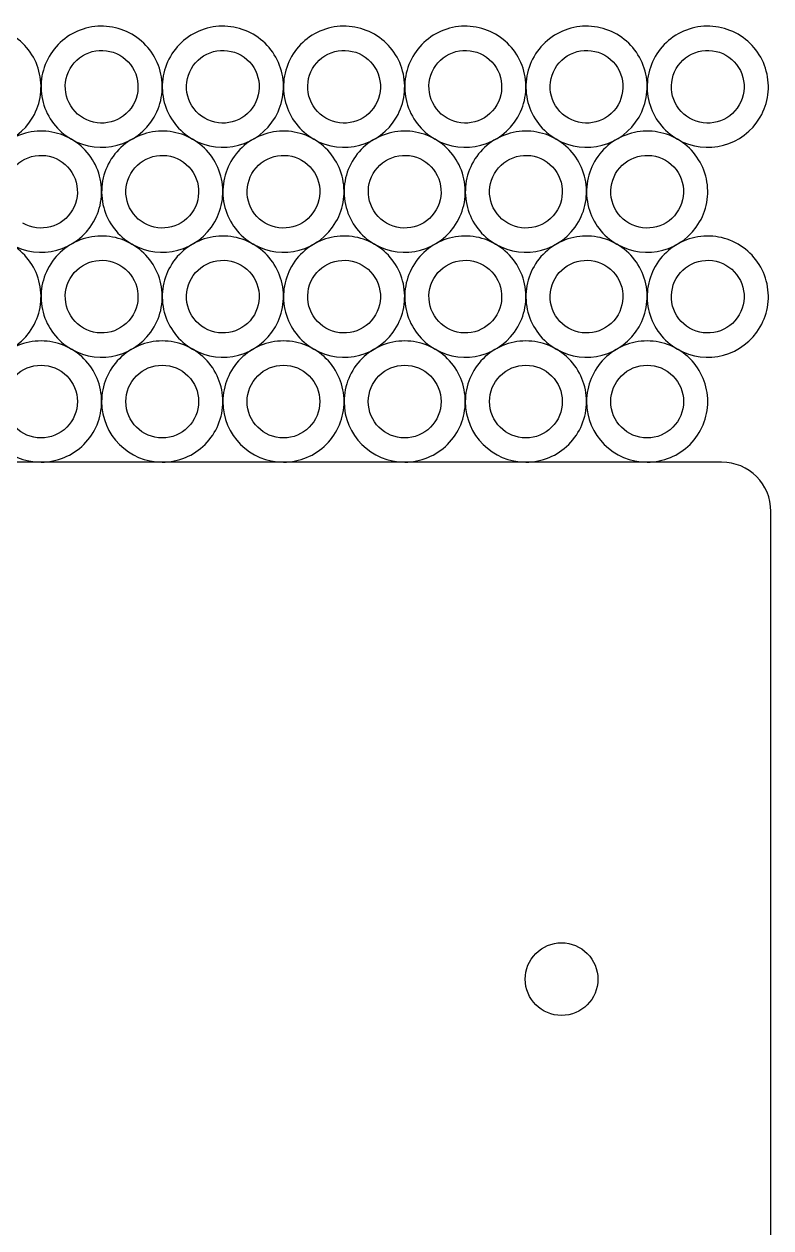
# Model space of a CAD drawing. Extents: x 0.7 to 99.3, y 0 to 99.4.
# Drawn here: x 68.47 to 99.28, y 49.68 to 99.36 of the extents above; entities that cross this region are included whole.
import ezdxf

# ---------------------------------------------------------------- set-up
doc = ezdxf.new("R2010")
doc.units = 0
doc.layers.get('0').update_dxf_attribs({"linetype": 'CONTINUOUS'})

msp = doc.modelspace()

# ---------------------------------------------------------------- linework, layer by layer
at = {"color": 7}
for p, q in [((69.505432, 98.020433), (69.505432, 98.020433)), ((74.505535, 98.020433), (74.505535, 98.020433)), ((79.505638, 98.020433), (79.505638, 98.020433)), ((84.505741, 98.020433), (84.505741, 98.020433)), ((89.505844, 98.020433), (89.505844, 98.020433)), ((94.505947, 98.020433), (94.505947, 98.020433)), ((70.371375, 97.52048), (70.371375, 97.52048)), ((75.371477, 97.52048), (75.371477, 97.52048)), ((80.37158, 97.52048), (80.37158, 97.52048)), ((85.371683, 97.52048), (85.371683, 97.52048)), ((90.371786, 97.52048), (90.371786, 97.52048)), ((95.371889, 97.52048), (95.371889, 97.52048)), ((72.005469, 93.690227), (72.005469, 93.690227)), ((77.005572, 93.690227), (77.005572, 93.690227)), ((82.005675, 93.690227), (82.005675, 93.690227)), ((87.005778, 93.690227), (87.005778, 93.690227)), ((92.005881, 93.690227), (92.005881, 93.690227)), ((72.871412, 93.190274), (72.871412, 93.190274)), ((77.871515, 93.190274), (77.871515, 93.190274)), ((82.871618, 93.190274), (82.871618, 93.190274)), ((87.871721, 93.190274), (87.871721, 93.190274)), ((92.871823, 93.190274), (92.871823, 93.190274)), ((69.505432, 89.360035), (69.505432, 89.360035)), ((74.505535, 89.360035), (74.505535, 89.360035)), ((79.505638, 89.360035), (79.505638, 89.360035)), ((84.505741, 89.360035), (84.505741, 89.360035)), ((89.505844, 89.360035), (89.505844, 89.360035)), ((94.505947, 89.360035), (94.505947, 89.360035)), ((70.371375, 88.860082), (70.371375, 88.860082)), ((75.371477, 88.860082), (75.371477, 88.860082)), ((80.37158, 88.860082), (80.37158, 88.860082)), ((85.371683, 88.860082), (85.371683, 88.860082)), ((90.371786, 88.860082), (90.371786, 88.860082)), ((95.371889, 88.860082), (95.371889, 88.860082)), ((69.17031, 86.280087), (69.17031, 86.280087)), ((74.170413, 86.280087), (74.170413, 86.280087)), ((79.170516, 86.280087), (79.170516, 86.280087)), ((84.170619, 86.280087), (84.170619, 86.280087)), ((89.170722, 86.280087), (89.170722, 86.280087)), ((94.170825, 86.280087), (94.170825, 86.280087)), ((69.17031, 85.280182), (69.17031, 85.280182)), ((74.170413, 85.280182), (74.170413, 85.280182)), ((79.170516, 85.280182), (79.170516, 85.280182)), ((84.170619, 85.280182), (84.170619, 85.280182)), ((89.170722, 85.280182), (89.170722, 85.280182)), ((94.170825, 85.280182), (94.170825, 85.280182)), ((97.244112, 81.280012), (2.755887, 81.280012)), ((99.275889, 2.031788), (99.275889, 79.247674)), ((90.640002, 61.443966), (90.640002, 61.443966))]:
    msp.add_line(p, q, dxfattribs=at)
for points in [[(72.920925, 98.935611), (72.346662, 99.267258), (71.664159, 99.357155), (71.023605, 99.185519)], [(77.921028, 98.935611), (77.346765, 99.267258), (76.664262, 99.357155), (76.023708, 99.185519)], [(82.921131, 98.935611), (82.346868, 99.267258), (81.664365, 99.357155), (81.023811, 99.185519)], [(87.921234, 98.935611), (87.34697, 99.267258), (86.664468, 99.357155), (86.023914, 99.185519)], [(92.921336, 98.935611), (92.347073, 99.267258), (91.664571, 99.357155), (91.024017, 99.185519)], [(97.921439, 98.935611), (97.347176, 99.267258), (96.664673, 99.357155), (96.02412, 99.185519)], [(69.085501, 97.417448), (68.913961, 98.057928), (68.495012, 98.604029), (67.920822, 98.935611)], [(71.023605, 99.185519), (70.383051, 99.013883), (69.836935, 98.594779), (69.505432, 98.020433)], [(74.085604, 97.417448), (73.914064, 98.057928), (73.495115, 98.604029), (72.920925, 98.935611)], [(76.023708, 99.185519), (75.383154, 99.013883), (74.837038, 98.594779), (74.505535, 98.020433)], [(79.085707, 97.417448), (78.914166, 98.057928), (78.495218, 98.604029), (77.921028, 98.935611)], [(81.023811, 99.185519), (80.383257, 99.013883), (79.837141, 98.594779), (79.505638, 98.020433)], [(84.085809, 97.417448), (83.914269, 98.057928), (83.495321, 98.604029), (82.921131, 98.935611)], [(86.023914, 99.185519), (85.38336, 99.013883), (84.837244, 98.594779), (84.505741, 98.020433)], [(89.085912, 97.417448), (88.914372, 98.057928), (88.495424, 98.604029), (87.921234, 98.935611)], [(91.024017, 99.185519), (90.383463, 99.013883), (89.837347, 98.594779), (89.505844, 98.020433)], [(94.086015, 97.417448), (93.914475, 98.057928), (93.495526, 98.604029), (92.921336, 98.935611)], [(96.02412, 99.185519), (95.383566, 99.013883), (94.837449, 98.594779), (94.505947, 98.020433)], [(99.086118, 97.417448), (98.914578, 98.057928), (98.495629, 98.604029), (97.921439, 98.935611)], [(69.505432, 98.020433), (69.17396, 97.446179), (69.08419, 96.763767), (69.255872, 96.123325)], [(70.371375, 97.52048), (70.570264, 97.865183), (70.897982, 98.116722), (71.282388, 98.219723)], [(71.282388, 98.219723), (71.666794, 98.322724), (72.076376, 98.268745), (72.420971, 98.069668)], [(72.420971, 98.069668), (72.765518, 97.8707), (73.016902, 97.542996), (73.119808, 97.158664)], [(74.505535, 98.020433), (74.174063, 97.446179), (74.084293, 96.763767), (74.255975, 96.123325)], [(75.371477, 97.52048), (75.570367, 97.865183), (75.898085, 98.116722), (76.282491, 98.219723)], [(76.282491, 98.219723), (76.666897, 98.322724), (77.076479, 98.268745), (77.421074, 98.069668)], [(77.421074, 98.069668), (77.765621, 97.8707), (78.017005, 97.542996), (78.11991, 97.158664)], [(79.505638, 98.020433), (79.174166, 97.446179), (79.084396, 96.763767), (79.256078, 96.123325)], [(80.37158, 97.52048), (80.57047, 97.865183), (80.898188, 98.116722), (81.282594, 98.219723)], [(81.282594, 98.219723), (81.667, 98.322724), (82.076582, 98.268745), (82.421177, 98.069668)], [(82.421177, 98.069668), (82.765724, 97.8707), (83.017107, 97.542996), (83.120013, 97.158664)], [(84.505741, 98.020433), (84.174269, 97.446179), (84.084499, 96.763767), (84.256181, 96.123325)], [(85.371683, 97.52048), (85.570572, 97.865183), (85.898291, 98.116722), (86.282697, 98.219723)], [(86.282697, 98.219723), (86.667103, 98.322724), (87.076685, 98.268745), (87.42128, 98.069668)], [(87.42128, 98.069668), (87.765827, 97.8707), (88.01721, 97.542996), (88.120116, 97.158664)], [(89.505844, 98.020433), (89.174372, 97.446179), (89.084602, 96.763767), (89.256284, 96.123325)], [(90.371786, 97.52048), (90.570675, 97.865183), (90.898394, 98.116722), (91.2828, 98.219723)], [(91.2828, 98.219723), (91.667206, 98.322724), (92.076788, 98.268745), (92.421383, 98.069668)], [(92.421383, 98.069668), (92.76593, 97.8707), (93.017313, 97.542996), (93.120219, 97.158664)], [(94.505947, 98.020433), (94.174474, 97.446179), (94.084705, 96.763767), (94.256387, 96.123325)], [(95.371889, 97.52048), (95.570778, 97.865183), (95.898497, 98.116722), (96.282903, 98.219723)], [(96.282903, 98.219723), (96.667309, 98.322724), (97.076891, 98.268745), (97.421486, 98.069668)], [(97.421486, 98.069668), (97.766033, 97.8707), (98.017416, 97.542996), (98.120322, 97.158664)], [(68.835521, 95.520395), (69.16712, 96.094575), (69.257041, 96.776967), (69.085501, 97.417448)], [(70.221667, 96.382109), (70.11862, 96.766404), (70.172472, 97.175895), (70.371375, 97.52048)], [(73.835624, 95.520395), (74.167223, 96.094575), (74.257144, 96.776967), (74.085604, 97.417448)], [(75.22177, 96.382109), (75.118723, 96.766404), (75.172575, 97.175895), (75.371477, 97.52048)], [(78.835727, 95.520395), (79.167326, 96.094575), (79.257247, 96.776967), (79.085707, 97.417448)], [(80.221873, 96.382109), (80.118826, 96.766404), (80.172678, 97.175895), (80.37158, 97.52048)], [(83.83583, 95.520395), (84.167429, 96.094575), (84.25735, 96.776967), (84.085809, 97.417448)], [(85.221976, 96.382109), (85.118929, 96.766404), (85.172781, 97.175895), (85.371683, 97.52048)], [(88.835933, 95.520395), (89.167532, 96.094575), (89.257453, 96.776967), (89.085912, 97.417448)], [(90.222079, 96.382109), (90.119032, 96.766404), (90.172884, 97.175895), (90.371786, 97.52048)], [(93.836036, 95.520395), (94.167635, 96.094575), (94.257555, 96.776967), (94.086015, 97.417448)], [(95.222182, 96.382109), (95.119135, 96.766404), (95.172987, 97.175895), (95.371889, 97.52048)], [(98.836139, 95.520395), (99.167738, 96.094575), (99.257658, 96.776967), (99.086118, 97.417448)], [(73.119808, 97.158664), (73.222714, 96.774331), (73.168711, 96.36486), (72.969682, 96.020348)], [(78.11991, 97.158664), (78.222816, 96.774331), (78.168814, 96.36486), (77.969785, 96.020348)], [(83.120013, 97.158664), (83.222919, 96.774331), (83.168917, 96.36486), (82.969887, 96.020348)], [(88.120116, 97.158664), (88.223022, 96.774331), (88.169019, 96.36486), (87.96999, 96.020348)], [(93.120219, 97.158664), (93.223125, 96.774331), (93.169122, 96.36486), (92.970093, 96.020348)], [(98.120322, 97.158664), (98.223228, 96.774331), (98.169225, 96.36486), (97.970196, 96.020348)], [(70.920839, 95.471362), (70.576218, 95.670204), (70.324715, 95.997815), (70.221667, 96.382109)], [(75.920941, 95.471362), (75.576321, 95.670204), (75.324818, 95.997815), (75.22177, 96.382109)], [(80.921044, 95.471362), (80.576424, 95.670204), (80.32492, 95.997815), (80.221873, 96.382109)], [(85.921147, 95.471362), (85.576527, 95.670204), (85.325023, 95.997815), (85.221976, 96.382109)], [(90.92125, 95.471362), (90.57663, 95.670204), (90.325126, 95.997815), (90.222079, 96.382109)], [(95.921353, 95.471362), (95.576733, 95.670204), (95.325229, 95.997815), (95.222182, 96.382109)], [(69.255872, 96.123325), (69.427554, 95.482883), (69.846624, 94.936874), (70.420888, 94.605419)], [(72.969682, 96.020348), (72.555455, 95.303045), (71.63822, 95.057273), (70.920839, 95.471362)], [(74.255975, 96.123325), (74.427657, 95.482883), (74.846727, 94.936874), (75.42099, 94.605419)], [(77.969785, 96.020348), (77.555558, 95.303045), (76.638323, 95.057273), (75.920941, 95.471362)], [(79.256078, 96.123325), (79.42776, 95.482883), (79.84683, 94.936874), (80.421093, 94.605419)], [(82.969887, 96.020348), (82.555661, 95.303045), (81.638426, 95.057273), (80.921044, 95.471362)], [(84.256181, 96.123325), (84.427863, 95.482883), (84.846933, 94.936874), (85.421196, 94.605419)], [(87.96999, 96.020348), (87.555764, 95.303045), (86.638529, 95.057273), (85.921147, 95.471362)], [(89.256284, 96.123325), (89.427966, 95.482883), (89.847036, 94.936874), (90.421299, 94.605419)], [(92.970093, 96.020348), (92.555867, 95.303045), (91.638632, 95.057273), (90.92125, 95.471362)], [(94.256387, 96.123325), (94.428069, 95.482883), (94.847139, 94.936874), (95.421402, 94.605419)], [(97.970196, 96.020348), (97.55597, 95.303045), (96.638735, 95.057273), (95.921353, 95.471362)], [(65.420785, 94.605419), (66.61642, 93.915271), (68.145144, 94.324892), (68.835521, 95.520395)], [(70.420888, 94.605419), (71.616523, 93.915271), (73.145247, 94.324892), (73.835624, 95.520395)], [(75.42099, 94.605419), (76.616626, 93.915271), (78.14535, 94.324892), (78.835727, 95.520395)], [(80.421093, 94.605419), (81.616729, 93.915271), (83.145453, 94.324892), (83.83583, 95.520395)], [(85.421196, 94.605419), (86.616832, 93.915271), (88.145556, 94.324892), (88.835933, 95.520395)], [(90.421299, 94.605419), (91.616935, 93.915271), (93.145659, 94.324892), (93.836036, 95.520395)], [(95.421402, 94.605419), (96.617038, 93.915271), (98.145762, 94.324892), (98.836139, 95.520395)], [(70.420859, 94.605405), (69.846596, 94.937052), (69.164093, 95.026949), (68.52354, 94.855313)], [(75.420962, 94.605405), (74.846699, 94.937052), (74.164196, 95.026949), (73.523642, 94.855313)], [(80.421065, 94.605405), (79.846802, 94.937052), (79.164299, 95.026949), (78.523745, 94.855313)], [(85.421168, 94.605405), (84.846905, 94.937052), (84.164402, 95.026949), (83.523848, 94.855313)], [(90.421271, 94.605405), (89.847008, 94.937052), (89.164505, 95.026949), (88.523951, 94.855313)], [(95.421374, 94.605405), (94.847111, 94.937052), (94.164608, 95.026949), (93.524054, 94.855313)], [(68.52354, 94.855313), (67.882986, 94.683677), (67.336869, 94.264573), (67.005367, 93.690227)], [(71.585538, 93.087241), (71.413998, 93.727722), (70.995049, 94.273823), (70.420859, 94.605405)], [(73.523642, 94.855313), (72.883089, 94.683677), (72.336972, 94.264573), (72.005469, 93.690227)], [(76.585641, 93.087241), (76.414101, 93.727722), (75.995152, 94.273823), (75.420962, 94.605405)], [(78.523745, 94.855313), (77.883192, 94.683677), (77.337075, 94.264573), (77.005572, 93.690227)], [(81.585744, 93.087241), (81.414204, 93.727722), (80.995255, 94.273823), (80.421065, 94.605405)], [(83.523848, 94.855313), (82.883294, 94.683677), (82.337178, 94.264573), (82.005675, 93.690227)], [(86.585847, 93.087241), (86.414307, 93.727722), (85.995358, 94.273823), (85.421168, 94.605405)], [(88.523951, 94.855313), (87.883397, 94.683677), (87.337281, 94.264573), (87.005778, 93.690227)], [(91.58595, 93.087241), (91.41441, 93.727722), (90.995461, 94.273823), (90.421271, 94.605405)], [(93.524054, 94.855313), (92.8835, 94.683677), (92.337384, 94.264573), (92.005881, 93.690227)], [(96.586053, 93.087241), (96.414512, 93.727722), (95.995564, 94.273823), (95.421374, 94.605405)], [(68.782323, 93.889517), (69.166729, 93.992518), (69.576311, 93.938539), (69.920906, 93.739462)], [(73.782426, 93.889517), (74.166832, 93.992518), (74.576414, 93.938539), (74.921008, 93.739462)], [(78.782529, 93.889517), (79.166935, 93.992518), (79.576517, 93.938539), (79.921111, 93.739462)], [(83.782632, 93.889517), (84.167038, 93.992518), (84.576619, 93.938539), (84.921214, 93.739462)], [(88.782734, 93.889517), (89.16714, 93.992518), (89.576722, 93.938539), (89.921317, 93.739462)], [(93.782837, 93.889517), (94.167243, 93.992518), (94.576825, 93.938539), (94.92142, 93.739462)], [(67.871309, 93.190274), (68.070198, 93.534977), (68.397917, 93.786516), (68.782323, 93.889517)], [(69.920906, 93.739462), (70.265453, 93.540494), (70.516836, 93.21279), (70.619742, 92.828458)], [(72.005469, 93.690227), (71.673997, 93.115973), (71.584228, 92.433561), (71.75591, 91.793119)], [(72.871412, 93.190274), (73.070301, 93.534977), (73.39802, 93.786516), (73.782426, 93.889517)], [(74.921008, 93.739462), (75.265556, 93.540494), (75.516939, 93.21279), (75.619845, 92.828458)], [(77.005572, 93.690227), (76.6741, 93.115973), (76.584331, 92.433561), (76.756013, 91.793119)], [(77.871515, 93.190274), (78.070404, 93.534977), (78.398123, 93.786516), (78.782529, 93.889517)], [(79.921111, 93.739462), (80.265659, 93.540494), (80.517042, 93.21279), (80.619948, 92.828458)], [(82.005675, 93.690227), (81.674203, 93.115973), (81.584434, 92.433561), (81.756116, 91.793119)], [(82.871618, 93.190274), (83.070507, 93.534977), (83.398225, 93.786516), (83.782632, 93.889517)], [(84.921214, 93.739462), (85.265761, 93.540494), (85.517145, 93.21279), (85.620051, 92.828458)], [(87.005778, 93.690227), (86.674306, 93.115973), (86.584536, 92.433561), (86.756218, 91.793119)], [(87.871721, 93.190274), (88.07061, 93.534977), (88.398328, 93.786516), (88.782734, 93.889517)], [(89.921317, 93.739462), (90.265864, 93.540494), (90.517248, 93.21279), (90.620154, 92.828458)], [(92.005881, 93.690227), (91.674409, 93.115973), (91.584639, 92.433561), (91.756321, 91.793119)], [(92.871823, 93.190274), (93.070713, 93.534977), (93.398431, 93.786516), (93.782837, 93.889517)], [(94.92142, 93.739462), (95.265967, 93.540494), (95.517351, 93.21279), (95.620257, 92.828458)], [(71.335559, 91.190189), (71.667158, 91.764369), (71.757078, 92.446761), (71.585538, 93.087241)], [(72.721705, 92.051903), (72.618657, 92.436198), (72.67251, 92.845689), (72.871412, 93.190274)], [(76.335661, 91.190189), (76.667261, 91.764369), (76.757181, 92.446761), (76.585641, 93.087241)], [(77.721808, 92.051903), (77.61876, 92.436198), (77.672612, 92.845689), (77.871515, 93.190274)], [(81.335764, 91.190189), (81.667363, 91.764369), (81.757284, 92.446761), (81.585744, 93.087241)], [(82.72191, 92.051903), (82.618863, 92.436198), (82.672715, 92.845689), (82.871618, 93.190274)], [(86.335867, 91.190189), (86.667466, 91.764369), (86.757387, 92.446761), (86.585847, 93.087241)], [(87.722013, 92.051903), (87.618966, 92.436198), (87.672818, 92.845689), (87.871721, 93.190274)], [(91.33597, 91.190189), (91.667569, 91.764369), (91.75749, 92.446761), (91.58595, 93.087241)], [(92.722116, 92.051903), (92.619069, 92.436198), (92.672921, 92.845689), (92.871823, 93.190274)], [(96.336073, 91.190189), (96.667672, 91.764369), (96.757593, 92.446761), (96.586053, 93.087241)], [(70.619742, 92.828458), (70.722648, 92.444125), (70.668645, 92.034654), (70.469616, 91.690142)], [(75.619845, 92.828458), (75.722751, 92.444125), (75.668748, 92.034654), (75.469719, 91.690142)], [(80.619948, 92.828458), (80.722854, 92.444125), (80.668851, 92.034654), (80.469822, 91.690142)], [(85.620051, 92.828458), (85.722957, 92.444125), (85.668954, 92.034654), (85.469925, 91.690142)], [(90.620154, 92.828458), (90.72306, 92.444125), (90.669057, 92.034654), (90.470028, 91.690142)], [(95.620257, 92.828458), (95.723162, 92.444125), (95.66916, 92.034654), (95.470131, 91.690142)], [(73.420876, 91.141156), (73.076256, 91.339998), (72.824752, 91.667609), (72.721705, 92.051903)], [(78.420979, 91.141156), (78.076359, 91.339998), (77.824855, 91.667609), (77.721808, 92.051903)], [(83.421082, 91.141156), (83.076461, 91.339998), (82.824958, 91.667609), (82.72191, 92.051903)], [(88.421185, 91.141156), (88.076564, 91.339998), (87.825061, 91.667609), (87.722013, 92.051903)], [(93.421287, 91.141156), (93.076667, 91.339998), (92.825163, 91.667609), (92.722116, 92.051903)], [(70.469616, 91.690142), (70.05539, 90.972839), (69.138155, 90.727067), (68.420773, 91.141156)], [(71.75591, 91.793119), (71.927592, 91.152677), (72.346661, 90.606668), (72.920925, 90.275213)], [(75.469719, 91.690142), (75.055493, 90.972839), (74.138258, 90.727067), (73.420876, 91.141156)], [(76.756013, 91.793119), (76.927695, 91.152677), (77.346764, 90.606668), (77.921028, 90.275213)], [(80.469822, 91.690142), (80.055596, 90.972839), (79.13836, 90.727067), (78.420979, 91.141156)], [(81.756116, 91.793119), (81.927798, 91.152677), (82.346867, 90.606668), (82.921131, 90.275213)], [(85.469925, 91.690142), (85.055699, 90.972839), (84.138463, 90.727067), (83.421082, 91.141156)], [(86.756218, 91.793119), (86.9279, 91.152677), (87.34697, 90.606668), (87.921234, 90.275213)], [(90.470028, 91.690142), (90.055801, 90.972839), (89.138566, 90.727067), (88.421185, 91.141156)], [(91.756321, 91.793119), (91.928003, 91.152677), (92.347073, 90.606668), (92.921336, 90.275213)], [(95.470131, 91.690142), (95.055904, 90.972839), (94.138669, 90.727067), (93.421287, 91.141156)], [(67.920822, 90.275213), (69.116458, 89.585065), (70.645182, 89.994686), (71.335559, 91.190189)], [(72.920925, 90.275213), (74.116561, 89.585065), (75.645285, 89.994686), (76.335661, 91.190189)], [(77.921028, 90.275213), (79.116664, 89.585065), (80.645387, 89.994686), (81.335764, 91.190189)], [(82.921131, 90.275213), (84.116766, 89.585065), (85.64549, 89.994686), (86.335867, 91.190189)], [(87.921234, 90.275213), (89.116869, 89.585065), (90.645593, 89.994686), (91.33597, 91.190189)], [(92.921336, 90.275213), (94.116972, 89.585065), (95.645696, 89.994686), (96.336073, 91.190189)], [(71.023605, 90.525121), (70.383051, 90.353486), (69.836935, 89.934381), (69.505432, 89.360035)], [(72.920925, 90.275213), (72.346662, 90.60686), (71.664159, 90.696757), (71.023605, 90.525121)], [(76.023708, 90.525121), (75.383154, 90.353486), (74.837038, 89.934381), (74.505535, 89.360035)], [(77.921028, 90.275213), (77.346765, 90.60686), (76.664262, 90.696757), (76.023708, 90.525121)], [(81.023811, 90.525121), (80.383257, 90.353486), (79.837141, 89.934381), (79.505638, 89.360035)], [(82.921131, 90.275213), (82.346868, 90.60686), (81.664365, 90.696757), (81.023811, 90.525121)], [(86.023914, 90.525121), (85.38336, 90.353486), (84.837244, 89.934381), (84.505741, 89.360035)], [(87.921234, 90.275213), (87.34697, 90.60686), (86.664468, 90.696757), (86.023914, 90.525121)], [(91.024017, 90.525121), (90.383463, 90.353486), (89.837347, 89.934381), (89.505844, 89.360035)], [(92.921336, 90.275213), (92.347073, 90.60686), (91.664571, 90.696757), (91.024017, 90.525121)], [(96.02412, 90.525121), (95.383566, 90.353486), (94.837449, 89.934381), (94.505947, 89.360035)], [(97.921439, 90.275213), (97.347176, 90.60686), (96.664673, 90.696757), (96.02412, 90.525121)], [(69.085501, 88.75705), (68.913961, 89.39753), (68.495012, 89.943631), (67.920822, 90.275213)], [(74.085604, 88.75705), (73.914064, 89.39753), (73.495115, 89.943631), (72.920925, 90.275213)], [(79.085707, 88.75705), (78.914166, 89.39753), (78.495218, 89.943631), (77.921028, 90.275213)], [(84.08581, 88.75705), (83.914269, 89.39753), (83.495321, 89.943631), (82.921131, 90.275213)], [(89.085912, 88.75705), (88.914372, 89.39753), (88.495424, 89.943631), (87.921234, 90.275213)], [(94.086015, 88.75705), (93.914475, 89.39753), (93.495526, 89.943631), (92.921336, 90.275213)], [(99.086118, 88.75705), (98.914578, 89.39753), (98.495629, 89.943631), (97.921439, 90.275213)], [(70.371375, 88.860082), (70.570264, 89.204786), (70.897982, 89.456324), (71.282388, 89.559325)], [(71.282388, 89.559325), (71.666794, 89.662327), (72.076376, 89.608347), (72.420971, 89.40927)], [(75.371477, 88.860082), (75.570367, 89.204786), (75.898085, 89.456324), (76.282491, 89.559325)], [(76.282491, 89.559325), (76.666897, 89.662327), (77.076479, 89.608347), (77.421074, 89.40927)], [(80.37158, 88.860082), (80.57047, 89.204786), (80.898188, 89.456324), (81.282594, 89.559325)], [(81.282594, 89.559325), (81.667, 89.662327), (82.076582, 89.608347), (82.421177, 89.40927)], [(85.371683, 88.860082), (85.570572, 89.204786), (85.898291, 89.456324), (86.282697, 89.559325)], [(86.282697, 89.559325), (86.667103, 89.662327), (87.076685, 89.608347), (87.42128, 89.40927)], [(90.371786, 88.860082), (90.570675, 89.204786), (90.898394, 89.456324), (91.2828, 89.559325)], [(91.2828, 89.559325), (91.667206, 89.662327), (92.076788, 89.608347), (92.421383, 89.40927)], [(95.371889, 88.860082), (95.570778, 89.204786), (95.898497, 89.456324), (96.282903, 89.559325)], [(96.282903, 89.559325), (96.667309, 89.662327), (97.076891, 89.608347), (97.421486, 89.40927)], [(69.505432, 89.360035), (69.17396, 88.785781), (69.08419, 88.103369), (69.255872, 87.462927)], [(72.420971, 89.40927), (72.765518, 89.210302), (73.016902, 88.882599), (73.119808, 88.498266)], [(74.505535, 89.360035), (74.174063, 88.785781), (74.084293, 88.103369), (74.255975, 87.462927)], [(77.421074, 89.40927), (77.765621, 89.210302), (78.017005, 88.882599), (78.119911, 88.498266)], [(79.505638, 89.360035), (79.174166, 88.785781), (79.084396, 88.103369), (79.256078, 87.462927)], [(82.421177, 89.40927), (82.765724, 89.210302), (83.017107, 88.882599), (83.120013, 88.498266)], [(84.505741, 89.360035), (84.174269, 88.785781), (84.084499, 88.103369), (84.256181, 87.462927)], [(87.42128, 89.40927), (87.765827, 89.210302), (88.01721, 88.882599), (88.120116, 88.498266)], [(89.505844, 89.360035), (89.174372, 88.785781), (89.084602, 88.103369), (89.256284, 87.462927)], [(92.421383, 89.40927), (92.76593, 89.210302), (93.017313, 88.882599), (93.120219, 88.498266)], [(94.505947, 89.360035), (94.174474, 88.785781), (94.084705, 88.103369), (94.256387, 87.462927)], [(97.421486, 89.40927), (97.766033, 89.210302), (98.017416, 88.882599), (98.120322, 88.498266)], [(68.835521, 86.859997), (69.16712, 87.434178), (69.257041, 88.11657), (69.085501, 88.75705)], [(70.221667, 87.721711), (70.11862, 88.106006), (70.172472, 88.515497), (70.371375, 88.860082)], [(73.119808, 88.498266), (73.222714, 88.113933), (73.168711, 87.704462), (72.969682, 87.35995)], [(73.835624, 86.859997), (74.167223, 87.434178), (74.257144, 88.11657), (74.085604, 88.75705)], [(75.22177, 87.721711), (75.118723, 88.106006), (75.172575, 88.515497), (75.371477, 88.860082)], [(78.119911, 88.498266), (78.222816, 88.113933), (78.168814, 87.704462), (77.969785, 87.35995)], [(78.835727, 86.859997), (79.167326, 87.434178), (79.257247, 88.11657), (79.085707, 88.75705)], [(80.221873, 87.721711), (80.118826, 88.106006), (80.172678, 88.515497), (80.37158, 88.860082)], [(83.120013, 88.498266), (83.222919, 88.113933), (83.168917, 87.704462), (82.969887, 87.35995)], [(83.83583, 86.859997), (84.167429, 87.434178), (84.25735, 88.11657), (84.08581, 88.75705)], [(85.221976, 87.721711), (85.118929, 88.106006), (85.172781, 88.515497), (85.371683, 88.860082)], [(88.120116, 88.498266), (88.223022, 88.113933), (88.169019, 87.704462), (87.96999, 87.35995)], [(88.835933, 86.859997), (89.167532, 87.434178), (89.257453, 88.11657), (89.085912, 88.75705)], [(90.222079, 87.721711), (90.119032, 88.106006), (90.172884, 88.515497), (90.371786, 88.860082)], [(93.120219, 88.498266), (93.223125, 88.113933), (93.169122, 87.704462), (92.970093, 87.35995)], [(93.836036, 86.859997), (94.167635, 87.434178), (94.257555, 88.11657), (94.086015, 88.75705)], [(95.222182, 87.721711), (95.119134, 88.106006), (95.172987, 88.515497), (95.371889, 88.860082)], [(98.120322, 88.498266), (98.223228, 88.113933), (98.169225, 87.704462), (97.970196, 87.35995)], [(98.836139, 86.859997), (99.167738, 87.434178), (99.257658, 88.11657), (99.086118, 88.75705)], [(69.255872, 87.462927), (69.427554, 86.822485), (69.846624, 86.276476), (70.420888, 85.945021)], [(70.920839, 86.810964), (70.576218, 87.009806), (70.324715, 87.337417), (70.221667, 87.721711)], [(74.255975, 87.462927), (74.427657, 86.822485), (74.846727, 86.276476), (75.42099, 85.945021)], [(75.920941, 86.810964), (75.576321, 87.009806), (75.324817, 87.337417), (75.22177, 87.721711)], [(79.256078, 87.462927), (79.42776, 86.822485), (79.84683, 86.276476), (80.421093, 85.945021)], [(80.921044, 86.810964), (80.576424, 87.009806), (80.32492, 87.337417), (80.221873, 87.721711)], [(84.256181, 87.462927), (84.427863, 86.822485), (84.846933, 86.276476), (85.421196, 85.945021)], [(85.921147, 86.810964), (85.576527, 87.009806), (85.325023, 87.337417), (85.221976, 87.721711)], [(89.256284, 87.462927), (89.427966, 86.822485), (89.847036, 86.276476), (90.421299, 85.945021)], [(90.92125, 86.810964), (90.57663, 87.009806), (90.325126, 87.337417), (90.222079, 87.721711)], [(94.256387, 87.462927), (94.428069, 86.822485), (94.847139, 86.276476), (95.421402, 85.945021)], [(95.921353, 86.810964), (95.576733, 87.009806), (95.325229, 87.337417), (95.222182, 87.721711)], [(72.969682, 87.35995), (72.555455, 86.642647), (71.63822, 86.396875), (70.920839, 86.810964)], [(77.969785, 87.35995), (77.555558, 86.642647), (76.638323, 86.396875), (75.920941, 86.810964)], [(82.969887, 87.35995), (82.555661, 86.642647), (81.638426, 86.396875), (80.921044, 86.810964)], [(87.96999, 87.35995), (87.555764, 86.642647), (86.638529, 86.396875), (85.921147, 86.810964)], [(92.970093, 87.35995), (92.555867, 86.642647), (91.638632, 86.396875), (90.92125, 86.810964)], [(97.970196, 87.35995), (97.55597, 86.642647), (96.638735, 86.396875), (95.921353, 86.810964)], [(65.420785, 85.945021), (66.61642, 85.254874), (68.145144, 85.664494), (68.835521, 86.859997)], [(70.420888, 85.945021), (71.616523, 85.254874), (73.145247, 85.664494), (73.835624, 86.859997)], [(75.42099, 85.945021), (76.616626, 85.254874), (78.14535, 85.664494), (78.835727, 86.859997)], [(80.421093, 85.945021), (81.616729, 85.254874), (83.145453, 85.664494), (83.83583, 86.859997)], [(85.421196, 85.945021), (86.616832, 85.254874), (88.145556, 85.664494), (88.835933, 86.859997)], [(90.421299, 85.945021), (91.616935, 85.254874), (93.145659, 85.664494), (93.836036, 86.859997)], [(95.421402, 85.945021), (96.617038, 85.254874), (98.145762, 85.664494), (98.836139, 86.859997)], [(69.17031, 86.280087), (68.507256, 86.280024), (67.871385, 86.01656), (67.402587, 85.547658)], [(70.938391, 85.547854), (70.469473, 86.016772), (69.83346, 86.28017), (69.17031, 86.280087)], [(74.170413, 86.280087), (73.507359, 86.280024), (72.871488, 86.01656), (72.40269, 85.547658)], [(75.938494, 85.547854), (75.469576, 86.016772), (74.833563, 86.28017), (74.170413, 86.280087)], [(79.170516, 86.280087), (78.507462, 86.280024), (77.871591, 86.01656), (77.402793, 85.547658)], [(80.938597, 85.547854), (80.469679, 86.016772), (79.833666, 86.28017), (79.170516, 86.280087)], [(84.170619, 86.280087), (83.507565, 86.280024), (82.871694, 86.01656), (82.402896, 85.547658)], [(85.9387, 85.547854), (85.469782, 86.016772), (84.833769, 86.28017), (84.170619, 86.280087)], [(89.170722, 86.280087), (88.507668, 86.280024), (87.871797, 86.01656), (87.402998, 85.547658)], [(90.938803, 85.547854), (90.469885, 86.016772), (89.833872, 86.28017), (89.170722, 86.280087)], [(94.170825, 86.280087), (93.50777, 86.280024), (92.8719, 86.01656), (92.403101, 85.547658)], [(95.938905, 85.547854), (95.469988, 86.016772), (94.833975, 86.28017), (94.170825, 86.280087)], [(71.670624, 83.779773), (71.670707, 84.442923), (71.407309, 85.078936), (70.938391, 85.547854)], [(72.40269, 85.547658), (71.933891, 85.078756), (71.670569, 84.442827), (71.670652, 83.779773)], [(76.670727, 83.779773), (76.67081, 84.442923), (76.407412, 85.078936), (75.938494, 85.547854)], [(77.402793, 85.547658), (76.933994, 85.078756), (76.670672, 84.442827), (76.670755, 83.779773)], [(81.67083, 83.779773), (81.670913, 84.442923), (81.407515, 85.078936), (80.938597, 85.547854)], [(82.402896, 85.547658), (81.934097, 85.078756), (81.670775, 84.442827), (81.670858, 83.779773)], [(86.670933, 83.779773), (86.671016, 84.442923), (86.407618, 85.078936), (85.9387, 85.547854)], [(87.402998, 85.547658), (86.9342, 85.078756), (86.670878, 84.442827), (86.670961, 83.779773)], [(91.671036, 83.779773), (91.671119, 84.442923), (91.40772, 85.078936), (90.938803, 85.547854)], [(92.403101, 85.547658), (91.934303, 85.078756), (91.670981, 84.442827), (91.671064, 83.779773)], [(96.671138, 83.779773), (96.671222, 84.442923), (96.407823, 85.078936), (95.938905, 85.547854)], [(68.109598, 84.840647), (68.390884, 85.122036), (68.772439, 85.280144), (69.17031, 85.280182)], [(69.17031, 85.280182), (69.568277, 85.280291), (69.949975, 85.122247), (70.231379, 84.840842)], [(73.109701, 84.840647), (73.390986, 85.122036), (73.772542, 85.280144), (74.170413, 85.280182)], [(74.170413, 85.280182), (74.568379, 85.280291), (74.950077, 85.122247), (75.231482, 84.840842)], [(78.109804, 84.840647), (78.391089, 85.122036), (78.772645, 85.280144), (79.170516, 85.280182)], [(79.170516, 85.280182), (79.568482, 85.280291), (79.95018, 85.122247), (80.231585, 84.840842)], [(83.109907, 84.840647), (83.391192, 85.122036), (83.772748, 85.280144), (84.170619, 85.280182)], [(84.170619, 85.280182), (84.568585, 85.280291), (84.950283, 85.122247), (85.231688, 84.840842)], [(88.11001, 84.840647), (88.391295, 85.122036), (88.772851, 85.280144), (89.170722, 85.280182)], [(89.170722, 85.280182), (89.568688, 85.280291), (89.950386, 85.122247), (90.231791, 84.840842)], [(93.110113, 84.840647), (93.391398, 85.122036), (93.772954, 85.280144), (94.170825, 85.280182)], [(94.170825, 85.280182), (94.568791, 85.280291), (94.950489, 85.122247), (95.231894, 84.840842)], [(70.231379, 84.840842), (70.512784, 84.559438), (70.670828, 84.17774), (70.670719, 83.779773)], [(72.670557, 83.779773), (72.670449, 84.177644), (72.828416, 84.559258), (73.109701, 84.840647)], [(75.231482, 84.840842), (75.512887, 84.559438), (75.670931, 84.17774), (75.670822, 83.779773)], [(77.67066, 83.779773), (77.670551, 84.177644), (77.828519, 84.559258), (78.109804, 84.840647)], [(80.231585, 84.840842), (80.51299, 84.559438), (80.671033, 84.17774), (80.670925, 83.779773)], [(82.670763, 83.779773), (82.670654, 84.177644), (82.828622, 84.559258), (83.109907, 84.840647)], [(85.231688, 84.840842), (85.513093, 84.559438), (85.671136, 84.17774), (85.671028, 83.779773)], [(87.670866, 83.779773), (87.670757, 84.177644), (87.828725, 84.559258), (88.11001, 84.840647)], [(90.231791, 84.840842), (90.513196, 84.559438), (90.671239, 84.17774), (90.671131, 83.779773)], [(92.670969, 83.779773), (92.67086, 84.177644), (92.828828, 84.559258), (93.110113, 84.840647)], [(95.231894, 84.840842), (95.513299, 84.559438), (95.671342, 84.17774), (95.671234, 83.779773)], [(66.670549, 83.779773), (66.670681, 82.399248), (67.789785, 81.280144), (69.17031, 81.280012)], [(69.17031, 82.279917), (68.341996, 82.279997), (67.670534, 82.951458), (67.670454, 83.779773)], [(70.670719, 83.779773), (70.670681, 83.381902), (70.512573, 83.000347), (70.231184, 82.719061)], [(70.938195, 82.01205), (71.407097, 82.480848), (71.670561, 83.116719), (71.670624, 83.779773)], [(71.670652, 83.779773), (71.670784, 82.399248), (72.789888, 81.280144), (74.170413, 81.280012)], [(74.170413, 82.279917), (73.342098, 82.279997), (72.670637, 82.951458), (72.670557, 83.779773)], [(75.670822, 83.779773), (75.670784, 83.381902), (75.512676, 83.000347), (75.231287, 82.719061)], [(75.938298, 82.01205), (76.4072, 82.480848), (76.670663, 83.116719), (76.670727, 83.779773)], [(76.670755, 83.779773), (76.670887, 82.399248), (77.789991, 81.280144), (79.170516, 81.280012)], [(79.170516, 82.279917), (78.342201, 82.279997), (77.67074, 82.951458), (77.67066, 83.779773)], [(80.670925, 83.779773), (80.670887, 83.381902), (80.512778, 83.000347), (80.23139, 82.719061)], [(80.938401, 82.01205), (81.407303, 82.480848), (81.670766, 83.116719), (81.67083, 83.779773)], [(81.670858, 83.779773), (81.67099, 82.399248), (82.790094, 81.280144), (84.170619, 81.280012)], [(84.170619, 82.279917), (83.342304, 82.279997), (82.670842, 82.951458), (82.670763, 83.779773)], [(85.671028, 83.779773), (85.67099, 83.381902), (85.512881, 83.000347), (85.231492, 82.719061)], [(85.938504, 82.01205), (86.407406, 82.480848), (86.670869, 83.116719), (86.670933, 83.779773)], [(86.670961, 83.779773), (86.671093, 82.399248), (87.790197, 81.280144), (89.170722, 81.280012)], [(89.170722, 82.279917), (88.342407, 82.279997), (87.670945, 82.951458), (87.670866, 83.779773)], [(90.671131, 83.779773), (90.671093, 83.381902), (90.512984, 83.000347), (90.231595, 82.719061)], [(90.938607, 82.01205), (91.407509, 82.480848), (91.670972, 83.116719), (91.671036, 83.779773)], [(91.671064, 83.779773), (91.671196, 82.399248), (92.7903, 81.280144), (94.170825, 81.280012)], [(94.170825, 82.279917), (93.34251, 82.279997), (92.671048, 82.951458), (92.670969, 83.779773)], [(95.671234, 83.779773), (95.671195, 83.381902), (95.513087, 83.000347), (95.231698, 82.719061)], [(95.93871, 82.01205), (96.407612, 82.480848), (96.671075, 83.116719), (96.671138, 83.779773)], [(70.231184, 82.719061), (69.949795, 82.437776), (69.568181, 82.279809), (69.17031, 82.279917)], [(75.231287, 82.719061), (74.949898, 82.437776), (74.568284, 82.279809), (74.170413, 82.279917)], [(80.23139, 82.719061), (79.950001, 82.437776), (79.568387, 82.279809), (79.170516, 82.279917)], [(85.231492, 82.719061), (84.950104, 82.437776), (84.568489, 82.279809), (84.170619, 82.279917)], [(90.231595, 82.719061), (89.950206, 82.437776), (89.568592, 82.279809), (89.170722, 82.279917)], [(95.231698, 82.719061), (94.950309, 82.437776), (94.568695, 82.279809), (94.170825, 82.279917)], [(69.17031, 81.280012), (69.833364, 81.279929), (70.469293, 81.543252), (70.938195, 82.01205)], [(74.170413, 81.280012), (74.833467, 81.279929), (75.469396, 81.543252), (75.938298, 82.01205)], [(79.170516, 81.280012), (79.83357, 81.279929), (80.469499, 81.543252), (80.938401, 82.01205)], [(84.170619, 81.280012), (84.833673, 81.279929), (85.469602, 81.543252), (85.938504, 82.01205)], [(89.170722, 81.280012), (89.833776, 81.279929), (90.469705, 81.543252), (90.938607, 82.01205)], [(94.170825, 81.280012), (94.833879, 81.279929), (95.469808, 81.543252), (95.93871, 82.01205)], [(99.275889, 79.247674), (99.275889, 80.373402), (98.36984, 81.280012), (97.244112, 81.280012)], [(89.579289, 61.004432), (89.860575, 61.285821), (90.242131, 61.443928), (90.640002, 61.443966)], [(90.640002, 61.443966), (91.037872, 61.443927), (91.419427, 61.285819), (91.700712, 61.004431)], [(89.140143, 59.943559), (89.140035, 60.34143), (89.298003, 60.723044), (89.579289, 61.004432)], [(91.700712, 61.004431), (91.981997, 60.723043), (92.139965, 60.341429), (92.139857, 59.943559)], [(90.640002, 58.44372), (89.811693, 58.443798), (89.140232, 59.11525), (89.140143, 59.943559)], [(92.139857, 59.943559), (92.139769, 59.115251), (91.46831, 58.4438), (90.640002, 58.44372)]]:
    msp.add_open_spline(points, degree=3, dxfattribs=at)

doc.saveas('drawing.dxf')
